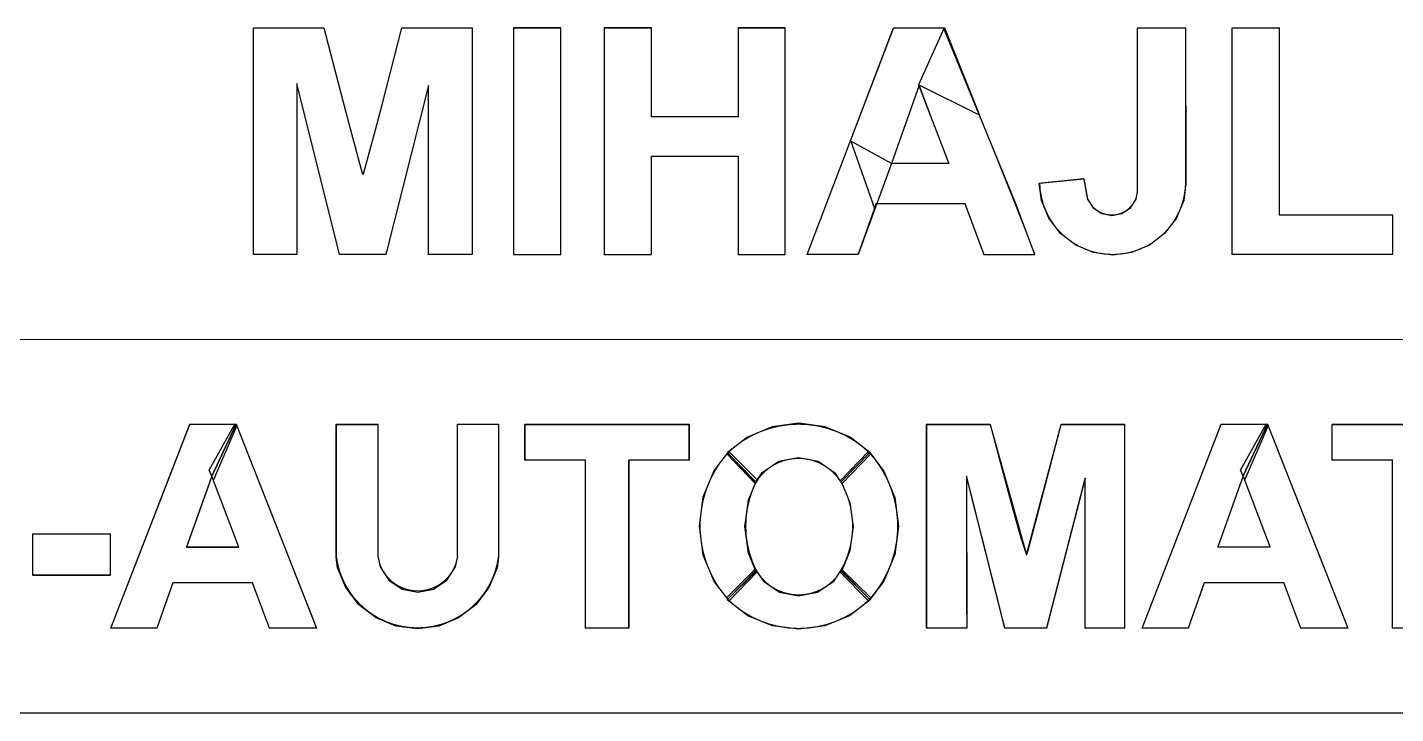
# Model space of a CAD drawing. Header units: millimetres. Extents: x -570 to 1662, y -720 to 838.
# Drawn here: x 789.35 to 804.94, y 788.06 to 795.87 of the extents above; entities that cross this region are included whole.
import ezdxf

# ---------------------------------------------------------------- set-up
doc = ezdxf.new("R2010")
doc.units = ezdxf.units.MM
doc.layers.add('TopOverlay', color=2, linetype='Continuous')

msp = doc.modelspace()

# ---------------------------------------------------------------- linework, layer by layer
at = {"layer": 'TopOverlay'}
for p, q in [((791.925, 793.288), (791.925, 795.867)), ((791.925, 795.867), (792.727, 795.867)), ((792.727, 795.867), (792.944, 795.036)), ((793.4, 795.024), (793.616, 795.867)), ((793.616, 795.867), (794.417, 795.867)), ((794.417, 795.867), (794.417, 793.288)), ((795.427, 795.867), (794.89, 795.867)), ((794.89, 795.867), (794.89, 793.288)), ((795.427, 793.288), (795.427, 795.867)), ((796.459, 795.867), (795.921, 795.867)), ((795.921, 795.867), (795.921, 793.288)), ((796.459, 794.857), (796.459, 795.867)), ((797.984, 795.867), (797.447, 795.867)), ((797.447, 795.867), (797.447, 794.857)), ((797.984, 793.288), (797.984, 795.867)), ((798.233, 793.288), (799.22, 795.867)), ((799.22, 795.867), (799.8, 795.867)), ((799.79, 795.861), (799.505, 795.219)), ((800.603, 793.884), (799.79, 795.861)), ((799.8, 795.867), (800.199, 794.873)), ((801.998, 794.003), (801.998, 795.867)), ((801.998, 795.867), (802.546, 795.867)), ((802.546, 795.867), (802.551, 794.098)), ((803.077, 795.867), (803.077, 795.867)), ((803.077, 795.867), (803.614, 795.867)), ((803.077, 793.288), (803.077, 795.867)), ((803.614, 795.867), (803.614, 793.74)), ((792.906, 793.289), (792.419, 795.233)), ((792.419, 795.233), (792.419, 793.288)), ((793.919, 795.212), (793.434, 793.289)), ((793.919, 793.288), (793.919, 795.212)), ((799.511, 795.216), (799.196, 794.323)), ((799.505, 795.219), (799.847, 794.323)), ((800.199, 794.873), (799.511, 795.216)), ((792.944, 795.036), (793.028, 794.721)), ((793.316, 794.706), (793.4, 795.024)), ((797.447, 794.857), (796.459, 794.857)), ((793.028, 794.721), (793.1, 794.453)), ((793.244, 794.44), (793.316, 794.706)), ((793.316, 794.706), (793.316, 794.706)), ((799.196, 794.323), (798.733, 794.578)), ((798.733, 794.578), (799, 793.81)), ((793.1, 794.453), (793.165, 794.215)), ((793.179, 794.206), (793.244, 794.44)), ((796.459, 793.288), (796.459, 794.406)), ((796.459, 794.406), (797.447, 794.406)), ((797.447, 794.406), (797.447, 793.288)), ((799.196, 794.323), (798.814, 793.288)), ((799.847, 794.323), (799.196, 794.323)), ((793.165, 794.215), (793.171, 794.202)), ((793.171, 794.202), (793.172, 794.204)), ((793.171, 794.202), (793.171, 794.202)), ((793.172, 794.204), (793.179, 794.206)), ((800.906, 793.902), (800.88, 794.099)), ((800.88, 794.099), (800.885, 794.099)), ((800.885, 794.099), (801.387, 794.151)), ((800.885, 794.099), (800.885, 794.099)), ((801.387, 794.151), (801.412, 794.003)), ((802.551, 794.098), (802.525, 793.902)), ((801.412, 794.003), (801.429, 793.917)), ((801.982, 793.917), (802, 794.003)), ((802, 794.003), (801.998, 794.003)), ((799, 793.81), (799.022, 793.869)), ((799.022, 793.869), (800.03, 793.869)), ((800.03, 793.869), (800.03, 793.869)), ((800.03, 793.869), (800.247, 793.288)), ((800.83, 793.288), (800.603, 793.884)), ((800.99, 793.7), (800.906, 793.902)), ((801.429, 793.917), (801.494, 793.82)), ((801.494, 793.82), (801.591, 793.755)), ((801.82, 793.755), (801.918, 793.82)), ((801.918, 793.82), (801.982, 793.917)), ((802.525, 793.902), (802.441, 793.699)), ((801.123, 793.526), (800.99, 793.7)), ((801.591, 793.755), (801.706, 793.732)), ((801.706, 793.732), (801.82, 793.755)), ((802.441, 793.699), (802.308, 793.526)), ((803.614, 793.74), (804.904, 793.74)), ((804.904, 793.74), (804.904, 793.288)), ((801.296, 793.393), (801.123, 793.526)), ((802.308, 793.526), (802.134, 793.393)), ((801.499, 793.309), (801.296, 793.393)), ((801.716, 793.28), (801.499, 793.309)), ((801.932, 793.309), (801.716, 793.28)), ((802.134, 793.393), (801.932, 793.309)), ((792.419, 793.288), (791.925, 793.288)), ((793.434, 793.289), (792.906, 793.289)), ((794.417, 793.288), (793.919, 793.288)), ((794.89, 793.288), (794.89, 793.288)), ((794.89, 793.288), (795.427, 793.288)), ((795.921, 793.288), (795.921, 793.288)), ((795.921, 793.288), (796.459, 793.288)), ((797.447, 793.288), (797.984, 793.288)), ((798.233, 793.288), (798.233, 793.288)), ((798.814, 793.288), (798.233, 793.288)), ((800.247, 793.288), (800.83, 793.288)), ((801.716, 793.28), (801.716, 793.28)), ((804.904, 793.288), (803.077, 793.288)), ((790.3, 789.033), (791.201, 791.355)), ((791.201, 791.355), (791.728, 791.356)), ((791.422, 790.832), (791.712, 791.356)), ((791.728, 791.356), (791.45, 790.765)), ((791.45, 790.765), (791.728, 791.356)), ((791.735, 791.339), (791.47, 790.724)), ((791.712, 791.356), (791.728, 791.356)), ((791.728, 791.356), (792.631, 789.062)), ((791.728, 791.356), (791.735, 791.339)), ((792.867, 789.846), (792.867, 791.349)), ((792.867, 791.349), (792.869, 791.349)), ((792.869, 791.354), (792.869, 791.354)), ((792.869, 791.354), (793.344, 791.354)), ((792.869, 791.349), (792.869, 791.354)), ((793.344, 791.354), (793.343, 789.855)), ((794.251, 789.855), (794.251, 791.355)), ((794.251, 791.355), (794.718, 791.355)), ((794.718, 791.355), (794.718, 789.846)), ((795.019, 790.946), (795.019, 791.354)), ((795.019, 791.354), (796.888, 791.354)), ((796.888, 791.354), (796.888, 790.946)), ((797.835, 791.326), (797.553, 791.209)), ((798.138, 791.366), (797.835, 791.326)), ((798.44, 791.326), (798.138, 791.366)), ((798.723, 791.209), (798.44, 791.326)), ((799.596, 789.034), (799.596, 791.354)), ((799.596, 791.354), (800.32, 791.354)), ((800.32, 791.354), (800.733, 789.868)), ((800.733, 789.868), (801.129, 791.354)), ((801.129, 791.354), (801.852, 791.354)), ((801.852, 791.354), (801.852, 789.034)), ((802.051, 789.034), (802.953, 791.356)), ((802.953, 791.356), (803.48, 791.357)), ((803.174, 790.833), (803.464, 791.357)), ((803.48, 791.357), (803.202, 790.766)), ((803.202, 790.766), (803.48, 791.357)), ((803.487, 791.34), (803.222, 790.725)), ((803.464, 791.357), (803.48, 791.357)), ((803.48, 791.357), (804.383, 789.063)), ((803.48, 791.357), (803.487, 791.34)), ((804.216, 790.946), (804.216, 791.354)), ((804.216, 791.354), (806.064, 791.354)), ((797.553, 791.209), (797.325, 791.035)), ((798.95, 791.035), (798.723, 791.209)), ((797.327, 791.031), (797.174, 790.831)), ((797.321, 791.014), (797.347, 791.04)), ((797.321, 791.014), (797.321, 791.014)), ((797.641, 790.679), (797.321, 791.014)), ((797.325, 791.035), (797.331, 791.03)), ((797.653, 790.696), (797.327, 791.031)), ((797.331, 791.03), (797.647, 790.693)), ((797.347, 791.04), (797.668, 790.718)), ((797.911, 790.933), (798.134, 790.977)), ((798.134, 790.977), (798.358, 790.933)), ((798.93, 791.04), (798.613, 790.716)), ((798.62, 790.696), (798.95, 791.035)), ((798.62, 790.696), (798.947, 791.033)), ((798.634, 790.682), (798.958, 791.014)), ((798.958, 791.014), (798.93, 791.04)), ((798.947, 791.033), (799.109, 790.822)), ((791.461, 790.738), (791.422, 790.832)), ((795.707, 790.946), (795.019, 790.946)), ((795.707, 790.946), (795.707, 790.946)), ((795.707, 789.034), (795.707, 790.946)), ((796.888, 790.946), (796.201, 790.946)), ((796.201, 790.946), (796.201, 789.034)), ((797.174, 790.831), (797.047, 790.525)), ((797.646, 790.693), (797.722, 790.807)), ((797.722, 790.807), (797.911, 790.933)), ((798.358, 790.933), (798.547, 790.807)), ((798.547, 790.807), (798.62, 790.697)), ((799.109, 790.822), (799.234, 790.52)), ((803.213, 790.739), (803.174, 790.833)), ((804.904, 790.946), (804.216, 790.946)), ((804.904, 790.946), (804.904, 790.946)), ((804.904, 789.034), (804.904, 790.946)), ((791.45, 790.765), (791.161, 789.957)), ((791.757, 789.957), (791.45, 790.765)), ((791.461, 790.738), (791.461, 790.738)), ((791.47, 790.724), (791.461, 790.738)), ((791.461, 790.738), (791.461, 790.738)), ((797.565, 790.49), (797.651, 790.696)), ((797.668, 790.718), (797.641, 790.679)), ((797.647, 790.693), (797.646, 790.693)), ((797.651, 790.696), (797.653, 790.696)), ((798.613, 790.716), (798.613, 790.716)), ((798.613, 790.716), (798.634, 790.682)), ((798.627, 790.699), (798.62, 790.696)), ((798.62, 790.697), (798.62, 790.696)), ((798.725, 790.461), (798.627, 790.699)), ((800.487, 789.034), (800.051, 790.763)), ((800.051, 790.763), (800.053, 789.034)), ((801.401, 790.742), (800.961, 789.034)), ((801.401, 789.034), (801.401, 790.742)), ((803.202, 790.766), (802.913, 789.958)), ((803.509, 789.958), (803.202, 790.766)), ((803.213, 790.739), (803.213, 790.739)), ((803.222, 790.725), (803.213, 790.739)), ((803.213, 790.739), (803.213, 790.739)), ((797.047, 790.525), (797.004, 790.196)), ((799.234, 790.52), (799.277, 790.196)), ((797.526, 790.189), (797.565, 790.49)), ((798.761, 790.189), (798.725, 790.461)), ((797.004, 790.196), (797.047, 789.868)), ((797.565, 789.887), (797.526, 790.189)), ((798.725, 789.917), (798.761, 790.189)), ((799.277, 790.196), (799.234, 789.871)), ((789.411, 789.635), (789.411, 790.108)), ((789.411, 790.108), (790.292, 790.108)), ((790.292, 790.108), (790.292, 789.635)), ((791.161, 789.957), (791.757, 789.957)), ((797.047, 789.868), (797.174, 789.561)), ((797.65, 789.683), (797.565, 789.887)), ((798.628, 789.681), (798.725, 789.917)), ((799.234, 789.871), (799.109, 789.569)), ((802.913, 789.958), (803.509, 789.958)), ((792.867, 789.844), (792.867, 789.846)), ((792.883, 789.722), (792.867, 789.844)), ((792.977, 789.495), (792.883, 789.722)), ((793.343, 789.855), (793.368, 789.73)), ((793.368, 789.73), (793.468, 789.579)), ((794.127, 789.579), (794.228, 789.73)), ((794.228, 789.73), (794.253, 789.855)), ((794.253, 789.855), (794.251, 789.855)), ((794.702, 789.722), (794.608, 789.495)), ((794.718, 789.846), (794.702, 789.722)), ((789.411, 789.635), (789.411, 789.635)), ((790.292, 789.635), (789.411, 789.635)), ((793.468, 789.579), (793.619, 789.478)), ((793.976, 789.478), (794.127, 789.579)), ((797.174, 789.561), (797.33, 789.358)), ((797.316, 789.378), (797.644, 789.71)), ((797.331, 789.362), (797.653, 789.695)), ((797.331, 789.362), (797.652, 789.684)), ((797.665, 789.673), (797.347, 789.346)), ((797.644, 789.71), (797.665, 789.673)), ((797.652, 789.684), (797.65, 789.683)), ((797.653, 789.695), (797.651, 789.694)), ((797.651, 789.694), (797.736, 789.567)), ((797.736, 789.567), (797.92, 789.444)), ((798.353, 789.444), (798.537, 789.567)), ((798.537, 789.567), (798.622, 789.694)), ((798.61, 789.671), (798.628, 789.702)), ((798.61, 789.671), (798.61, 789.671)), ((798.931, 789.35), (798.61, 789.671)), ((798.622, 789.694), (798.62, 789.695)), ((798.62, 789.695), (798.951, 789.355)), ((798.622, 789.684), (798.628, 789.681)), ((798.945, 789.362), (798.622, 789.684)), ((798.628, 789.702), (798.959, 789.38)), ((799.109, 789.569), (798.948, 789.36)), ((791.008, 789.549), (790.824, 789.033)), ((791.915, 789.549), (791.008, 789.549)), ((792.106, 789.033), (791.915, 789.549)), ((793.127, 789.3), (792.977, 789.495)), ((793.619, 789.478), (793.798, 789.442)), ((793.798, 789.442), (793.976, 789.478)), ((794.608, 789.495), (794.458, 789.3)), ((797.92, 789.444), (798.137, 789.401)), ((798.137, 789.401), (798.353, 789.444)), ((802.76, 789.55), (802.576, 789.034)), ((803.666, 789.55), (802.76, 789.55)), ((803.858, 789.034), (803.666, 789.55)), ((793.322, 789.151), (793.127, 789.3)), ((794.458, 789.3), (794.263, 789.151)), ((797.316, 789.378), (797.316, 789.378)), ((797.347, 789.346), (797.316, 789.378)), ((797.324, 789.356), (797.331, 789.362)), ((797.56, 789.175), (797.324, 789.356)), ((797.33, 789.358), (797.331, 789.362)), ((798.951, 789.355), (798.716, 789.175)), ((798.959, 789.38), (798.931, 789.35)), ((798.948, 789.36), (798.945, 789.362)), ((793.549, 789.057), (793.322, 789.151)), ((794.263, 789.151), (794.036, 789.057)), ((797.839, 789.059), (797.56, 789.175)), ((798.716, 789.175), (798.437, 789.059)), ((790.3, 789.033), (790.3, 789.033)), ((790.824, 789.033), (790.3, 789.033)), ((792.643, 789.033), (792.106, 789.033)), ((792.631, 789.062), (792.643, 789.033)), ((793.793, 789.025), (793.549, 789.057)), ((794.036, 789.057), (793.793, 789.025)), ((796.201, 789.034), (795.707, 789.034)), ((798.138, 789.02), (797.839, 789.059)), ((798.437, 789.059), (798.138, 789.02)), ((799.596, 789.034), (799.596, 789.034)), ((800.053, 789.034), (799.596, 789.034)), ((800.961, 789.034), (800.487, 789.034)), ((801.852, 789.034), (801.401, 789.034)), ((802.051, 789.034), (802.051, 789.034)), ((802.576, 789.034), (802.051, 789.034)), ((804.395, 789.034), (803.858, 789.034)), ((804.383, 789.063), (804.395, 789.034)), ((805.376, 789.034), (804.904, 789.034))]:
    msp.add_line(p, q, dxfattribs=at)
at = {"layer": 'TopOverlay', "const_width": 0.0127}
for points in [[(794.89, 794.578), (794.89, 795.867)], [(794.89, 795.867), (795.159, 795.867)], [(795.159, 795.867), (795.427, 795.867)], [(795.427, 794.578), (795.427, 795.867)], [(795.921, 795.867), (796.19, 795.867)], [(795.921, 794.578), (795.921, 795.867)], [(796.19, 795.867), (796.459, 795.867)], [(796.459, 795.362), (796.459, 795.867)], [(797.447, 795.362), (797.447, 795.867)], [(797.447, 795.867), (797.716, 795.867)], [(797.716, 795.867), (797.984, 795.867)], [(797.984, 794.578), (797.984, 795.867)], [(798.261, 793.361), (799.22, 795.867)], [(799.22, 795.867), (799.8, 795.867)], [(799.8, 795.867), (800.598, 793.879)], [(801.998, 794.173), (801.998, 795.867)], [(801.998, 795.867), (802.546, 795.867)], [(802.546, 794.098), (802.546, 795.867)], [(803.077, 793.288), (803.077, 795.867)], [(803.077, 795.867), (803.614, 795.867)], [(803.614, 793.74), (803.614, 795.867)], [(796.459, 794.857), (796.459, 795.362)], [(797.447, 794.857), (797.447, 795.362)], [(799.196, 794.323), (799.511, 795.216)], [(799.511, 795.216), (799.847, 794.323)], [(796.459, 794.857), (796.953, 794.857)], [(796.953, 794.857), (797.447, 794.857)], [(794.89, 793.288), (794.89, 794.578)], [(795.427, 793.288), (795.427, 794.578)], [(795.921, 793.288), (795.921, 794.578)], [(797.984, 793.288), (797.984, 794.578)], [(796.459, 794.406), (796.953, 794.406)], [(796.459, 793.847), (796.459, 794.406)], [(796.953, 794.406), (797.447, 794.406)], [(797.447, 793.847), (797.447, 794.406)], [(799.196, 794.323), (799.847, 794.323)], [(793.172, 794.204), (793.179, 794.206)], [(800.883, 794.099), (801.387, 794.151)], [(801.387, 794.151), (801.413, 794.003)], [(801.998, 794.127), (801.998, 794.175)], [(801.998, 794.003), (801.998, 794.127)], [(796.459, 793.288), (796.459, 793.847)], [(797.447, 793.288), (797.447, 793.847)], [(798.814, 793.288), (799.021, 793.869)], [(799.021, 793.869), (800.03, 793.869)], [(800.03, 793.869), (800.247, 793.288)], [(800.598, 793.879), (800.83, 793.288)], [(803.614, 793.74), (804.904, 793.74)], [(804.904, 793.288), (804.904, 793.74)], [(798.233, 793.288), (798.261, 793.361)], [(794.89, 793.288), (795.159, 793.288)], [(795.159, 793.288), (795.427, 793.288)], [(795.921, 793.288), (796.19, 793.288)], [(796.19, 793.288), (796.459, 793.288)], [(797.447, 793.288), (797.716, 793.288)], [(797.716, 793.288), (797.984, 793.288)], [(798.233, 793.288), (798.814, 793.288)], [(800.247, 793.288), (800.83, 793.288)], [(803.077, 793.288), (804.904, 793.288)], [(776.002, 792.321), (797.705, 792.321)], [(797.705, 792.321), (819.408, 792.321)], [(790.3, 789.033), (791.201, 791.355)], [(791.201, 791.355), (791.202, 791.356)], [(791.202, 791.356), (791.728, 791.356)], [(791.728, 791.356), (792.643, 789.033)], [(792.869, 789.858), (792.869, 791.354)], [(792.869, 791.354), (793.344, 791.354)], [(793.344, 789.855), (793.344, 791.354)], [(794.251, 789.855), (794.251, 791.355)], [(794.251, 791.355), (794.718, 791.355)], [(794.718, 789.858), (794.718, 791.355)], [(795.019, 791.15), (795.019, 791.354)], [(795.019, 791.354), (795.954, 791.354)], [(795.954, 791.354), (796.888, 791.354)], [(796.888, 791.15), (796.888, 791.354)], [(799.596, 789.034), (799.596, 791.354)], [(799.596, 791.354), (800.32, 791.354)], [(800.32, 791.354), (800.522, 790.593)], [(800.94, 790.629), (801.129, 791.354)], [(801.129, 791.354), (801.852, 791.354)], [(801.852, 789.034), (801.852, 791.354)], [(802.052, 789.034), (802.953, 791.356)], [(802.954, 791.357), (803.48, 791.357)], [(802.953, 791.356), (802.954, 791.357)], [(803.48, 791.357), (804.395, 789.034)], [(804.216, 791.354), (805.14, 791.354)], [(804.216, 791.15), (804.216, 791.354)], [(795.019, 790.946), (795.019, 791.15)], [(796.888, 790.946), (796.888, 791.15)], [(804.216, 790.946), (804.216, 791.15)], [(795.019, 790.946), (795.363, 790.946)], [(795.363, 790.946), (795.707, 790.946)], [(795.707, 789.99), (795.707, 790.946)], [(796.201, 789.99), (796.201, 790.946)], [(796.201, 790.946), (796.545, 790.946)], [(796.545, 790.946), (796.888, 790.946)], [(804.216, 790.946), (804.56, 790.946)], [(804.56, 790.946), (804.904, 790.946)], [(804.904, 789.99), (804.904, 790.946)], [(791.161, 789.957), (791.45, 790.765)], [(791.45, 790.765), (791.756, 789.962)], [(800.051, 790.763), (800.487, 789.034)], [(800.051, 789.899), (800.051, 790.763)], [(800.961, 789.034), (801.401, 790.742)], [(801.401, 789.034), (801.401, 790.742)], [(802.914, 789.958), (803.202, 790.766)], [(803.202, 790.766), (803.508, 789.963)], [(800.522, 790.593), (800.601, 790.304)], [(800.866, 790.349), (800.94, 790.629)], [(800.802, 790.106), (800.866, 790.349)], [(800.601, 790.304), (800.668, 790.066)], [(789.411, 789.872), (789.411, 790.108)], [(789.411, 790.108), (789.851, 790.108)], [(789.851, 790.108), (790.292, 790.108)], [(790.292, 789.872), (790.292, 790.108)], [(800.668, 790.066), (800.733, 789.868)], [(800.746, 789.896), (800.802, 790.106)], [(789.411, 789.635), (789.411, 789.872)], [(790.292, 789.635), (790.292, 789.872)], [(791.161, 789.957), (791.518, 789.957)], [(791.489, 789.957), (791.757, 789.957)], [(791.756, 789.962), (791.757, 789.957)], [(795.707, 789.034), (795.707, 789.99)], [(796.201, 789.034), (796.201, 789.99)], [(800.051, 789.899), (800.053, 789.034)], [(802.914, 789.958), (803.27, 789.958)], [(803.241, 789.958), (803.509, 789.958)], [(803.508, 789.963), (803.509, 789.958)], [(804.904, 789.034), (804.904, 789.99)], [(789.411, 789.635), (789.851, 789.635)], [(789.851, 789.635), (790.292, 789.635)], [(790.824, 789.033), (791.008, 789.549)], [(791.008, 789.549), (791.915, 789.549)], [(791.915, 789.549), (792.106, 789.033)], [(802.576, 789.034), (802.76, 789.55)], [(802.76, 789.55), (803.667, 789.55)], [(803.667, 789.55), (803.858, 789.034)], [(790.3, 789.033), (790.824, 789.033)], [(792.106, 789.033), (792.643, 789.033)], [(795.707, 789.034), (795.954, 789.034)], [(795.954, 789.034), (796.201, 789.034)], [(799.596, 789.034), (800.053, 789.034)], [(800.487, 789.034), (800.961, 789.034)], [(801.401, 789.034), (801.852, 789.034)], [(802.052, 789.034), (802.576, 789.034)], [(803.858, 789.034), (804.395, 789.034)], [(804.904, 789.034), (805.14, 789.034)], [(776.002, 788.067), (797.705, 788.067)], [(797.705, 788.067), (819.408, 788.067)]]:
    msp.add_lwpolyline(points, dxfattribs=at)
at = {"layer": 'TopOverlay', "const_width": 0.00635}
for points in [[(794.887, 795.867, 1), (794.893, 795.867, 1)], [(794.887, 795.867, 1), (794.893, 795.867, 1)], [(795.155, 795.867, 1), (795.162, 795.867, 1)], [(795.155, 795.867, 1), (795.162, 795.867, 1)], [(795.424, 795.867, 1), (795.43, 795.867, 1)], [(795.424, 795.867, 1), (795.43, 795.867, 1)], [(795.918, 795.867, 1), (795.925, 795.867, 1)], [(795.918, 795.867, 1), (795.925, 795.867, 1)], [(796.187, 795.867, 1), (796.193, 795.867, 1)], [(796.187, 795.867, 1), (796.193, 795.867, 1)], [(796.456, 795.867, 1), (796.462, 795.867, 1)], [(796.456, 795.867, 1), (796.462, 795.867, 1)], [(797.444, 795.867, 1), (797.45, 795.867, 1)], [(797.444, 795.867, 1), (797.45, 795.867, 1)], [(797.713, 795.867, 1), (797.719, 795.867, 1)], [(797.713, 795.867, 1), (797.719, 795.867, 1)], [(797.981, 795.867, 1), (797.988, 795.867, 1)], [(797.981, 795.867, 1), (797.988, 795.867, 1)], [(799.217, 795.867, 1), (799.223, 795.867, 1)], [(799.217, 795.867, 1), (799.223, 795.867, 1)], [(799.797, 795.867, 1), (799.803, 795.867, 1)], [(799.797, 795.867, 1), (799.803, 795.867, 1)], [(801.995, 795.867, 1), (802.001, 795.867, 1)], [(801.995, 795.867, 1), (802.001, 795.867, 1)], [(802.543, 795.867, 1), (802.549, 795.867, 1)], [(802.543, 795.867, 1), (802.549, 795.867, 1)], [(803.074, 795.867, 1), (803.08, 795.867, 1)], [(803.074, 795.867, 1), (803.08, 795.867, 1)], [(803.611, 795.867, 1), (803.618, 795.867, 1)], [(803.611, 795.867, 1), (803.618, 795.867, 1)], [(796.456, 795.362, 1), (796.462, 795.362, 1)], [(796.456, 795.362, 1), (796.462, 795.362, 1)], [(797.444, 795.362, 1), (797.45, 795.362, 1)], [(797.444, 795.362, 1), (797.45, 795.362, 1)], [(799.508, 795.216, 1), (799.514, 795.216, 1)], [(799.508, 795.216, 1), (799.514, 795.216, 1)], [(796.456, 794.857, 1), (796.462, 794.857, 1)], [(796.456, 794.857, 1), (796.462, 794.857, 1)], [(796.95, 794.857, 1), (796.956, 794.857, 1)], [(796.95, 794.857, 1), (796.956, 794.857, 1)], [(797.444, 794.857, 1), (797.45, 794.857, 1)], [(797.444, 794.857, 1), (797.45, 794.857, 1)], [(794.887, 794.578, 1), (794.893, 794.578, 1)], [(794.887, 794.578, 1), (794.893, 794.578, 1)], [(795.424, 794.578, 1), (795.43, 794.578, 1)], [(795.424, 794.578, 1), (795.43, 794.578, 1)], [(795.918, 794.578, 1), (795.925, 794.578, 1)], [(795.918, 794.578, 1), (795.925, 794.578, 1)], [(797.981, 794.578, 1), (797.988, 794.578, 1)], [(797.981, 794.578, 1), (797.988, 794.578, 1)], [(796.456, 794.406, 1), (796.462, 794.406, 1)], [(796.456, 794.406, 1), (796.462, 794.406, 1)], [(796.95, 794.406, 1), (796.956, 794.406, 1)], [(796.95, 794.406, 1), (796.956, 794.406, 1)], [(797.444, 794.406, 1), (797.45, 794.406, 1)], [(797.444, 794.406, 1), (797.45, 794.406, 1)], [(799.192, 794.323, 1), (799.199, 794.323, 1)], [(799.192, 794.323, 1), (799.199, 794.323, 1)], [(799.844, 794.323, 1), (799.85, 794.323, 1)], [(799.844, 794.323, 1), (799.85, 794.323, 1)], [(793.169, 794.204, 1), (793.175, 794.204, 1)], [(793.176, 794.206, 1), (793.182, 794.206, 1)], [(800.88, 794.099, 1), (800.887, 794.099, 1)], [(800.881, 794.1, 1), (800.888, 794.1, 1)], [(801.383, 794.151, 1), (801.39, 794.151, 1)], [(801.383, 794.151, 1), (801.39, 794.151, 1)], [(801.995, 794.175, 1), (802.001, 794.175, 1)], [(801.995, 794.173, 1), (802.001, 794.173, 1)], [(801.995, 794.127, 1), (802.001, 794.127, 1)], [(801.995, 794.127, 1), (802.001, 794.127, 1)], [(802.543, 794.098, 1), (802.549, 794.098, 1)], [(802.543, 794.098, 1), (802.549, 794.098, 1)], [(801.41, 794.003, 1), (801.417, 794.003, 1)], [(801.41, 794.003, 1), (801.417, 794.003, 1)], [(801.995, 794.003, 1), (802.001, 794.003, 1)], [(801.995, 794.003, 1), (802.001, 794.003, 1)], [(796.456, 793.847, 1), (796.462, 793.847, 1)], [(796.456, 793.847, 1), (796.462, 793.847, 1)], [(797.444, 793.847, 1), (797.45, 793.847, 1)], [(797.444, 793.847, 1), (797.45, 793.847, 1)], [(799.018, 793.869, 1), (799.024, 793.869, 1)], [(799.018, 793.869, 1), (799.024, 793.869, 1)], [(800.027, 793.869, 1), (800.033, 793.869, 1)], [(800.027, 793.869, 1), (800.033, 793.869, 1)], [(800.595, 793.879, 1), (800.601, 793.879, 1)], [(800.595, 793.879, 1), (800.601, 793.879, 1)], [(803.611, 793.74, 1), (803.618, 793.74, 1)], [(803.611, 793.74, 1), (803.618, 793.74, 1)], [(804.9, 793.74, 1), (804.907, 793.74, 1)], [(804.9, 793.74, 1), (804.907, 793.74, 1)], [(798.257, 793.361, 1), (798.264, 793.361, 1)], [(798.257, 793.361, 1), (798.264, 793.361, 1)], [(794.887, 793.288, 1), (794.893, 793.288, 1)], [(794.887, 793.288, 1), (794.893, 793.288, 1)], [(795.155, 793.288, 1), (795.162, 793.288, 1)], [(795.155, 793.288, 1), (795.162, 793.288, 1)], [(795.424, 793.288, 1), (795.43, 793.288, 1)], [(795.424, 793.288, 1), (795.43, 793.288, 1)], [(795.918, 793.288, 1), (795.925, 793.288, 1)], [(795.918, 793.288, 1), (795.925, 793.288, 1)], [(796.187, 793.288, 1), (796.193, 793.288, 1)], [(796.187, 793.288, 1), (796.193, 793.288, 1)], [(796.456, 793.288, 1), (796.462, 793.288, 1)], [(796.456, 793.288, 1), (796.462, 793.288, 1)], [(797.444, 793.288, 1), (797.45, 793.288, 1)], [(797.444, 793.288, 1), (797.45, 793.288, 1)], [(797.713, 793.288, 1), (797.719, 793.288, 1)], [(797.713, 793.288, 1), (797.719, 793.288, 1)], [(797.981, 793.288, 1), (797.988, 793.288, 1)], [(797.981, 793.288, 1), (797.988, 793.288, 1)], [(798.23, 793.288, 1), (798.236, 793.288, 1)], [(798.23, 793.288, 1), (798.236, 793.288, 1)], [(798.811, 793.288, 1), (798.817, 793.288, 1)], [(798.811, 793.288, 1), (798.817, 793.288, 1)], [(800.243, 793.288, 1), (800.25, 793.288, 1)], [(800.243, 793.288, 1), (800.25, 793.288, 1)], [(800.827, 793.288, 1), (800.833, 793.288, 1)], [(800.827, 793.288, 1), (800.833, 793.288, 1)], [(803.074, 793.288, 1), (803.08, 793.288, 1)], [(803.074, 793.288, 1), (803.08, 793.288, 1)], [(804.9, 793.288, 1), (804.907, 793.288, 1)], [(804.9, 793.288, 1), (804.907, 793.288, 1)], [(797.702, 792.321, 1), (797.708, 792.321, 1)], [(797.702, 792.321, 1), (797.708, 792.321, 1)], [(791.198, 791.356, 1), (791.205, 791.356, 1)], [(791.198, 791.356, 1), (791.205, 791.356, 1)], [(791.198, 791.355, 1), (791.204, 791.355, 1)], [(791.198, 791.355, 1), (791.204, 791.355, 1)], [(791.725, 791.356, 1), (791.731, 791.356, 1)], [(791.725, 791.356, 1), (791.731, 791.356, 1)], [(792.866, 791.354, 1), (792.872, 791.354, 1)], [(792.866, 791.354, 1), (792.872, 791.354, 1)], [(793.341, 791.354, 1), (793.347, 791.354, 1)], [(793.341, 791.354, 1), (793.347, 791.354, 1)], [(794.248, 791.355, 1), (794.254, 791.355, 1)], [(794.248, 791.355, 1), (794.254, 791.355, 1)], [(794.715, 791.355, 1), (794.721, 791.355, 1)], [(794.715, 791.355, 1), (794.721, 791.355, 1)], [(795.016, 791.354, 1), (795.022, 791.354, 1)], [(795.016, 791.354, 1), (795.022, 791.354, 1)], [(795.951, 791.354, 1), (795.957, 791.354, 1)], [(795.951, 791.354, 1), (795.957, 791.354, 1)], [(796.885, 791.354, 1), (796.892, 791.354, 1)], [(796.885, 791.354, 1), (796.892, 791.354, 1)], [(799.593, 791.354, 1), (799.599, 791.354, 1)], [(799.593, 791.354, 1), (799.599, 791.354, 1)], [(800.317, 791.354, 1), (800.323, 791.354, 1)], [(800.317, 791.354, 1), (800.323, 791.354, 1)], [(801.126, 791.354, 1), (801.133, 791.354, 1)], [(801.126, 791.354, 1), (801.133, 791.354, 1)], [(801.849, 791.354, 1), (801.855, 791.354, 1)], [(801.849, 791.354, 1), (801.855, 791.354, 1)], [(802.951, 791.357, 1), (802.957, 791.357, 1)], [(802.951, 791.357, 1), (802.957, 791.357, 1)], [(802.95, 791.356, 1), (802.956, 791.356, 1)], [(802.95, 791.356, 1), (802.956, 791.356, 1)], [(803.477, 791.357, 1), (803.483, 791.357, 1)], [(803.477, 791.357, 1), (803.483, 791.357, 1)], [(804.213, 791.354, 1), (804.219, 791.354, 1)], [(804.213, 791.354, 1), (804.219, 791.354, 1)], [(795.016, 791.15, 1), (795.022, 791.15, 1)], [(795.016, 791.15, 1), (795.022, 791.15, 1)], [(796.885, 791.15, 1), (796.892, 791.15, 1)], [(796.885, 791.15, 1), (796.892, 791.15, 1)], [(804.213, 791.15, 1), (804.219, 791.15, 1)], [(804.213, 791.15, 1), (804.219, 791.15, 1)], [(797.327, 791.029, 1), (797.333, 791.029, 1)], [(797.329, 791.031, 1), (797.335, 791.031, 1)], [(798.94, 791.03, 1), (798.947, 791.03, 1)], [(798.941, 791.03, 1), (798.947, 791.03, 1)], [(795.016, 790.946, 1), (795.022, 790.946, 1)], [(795.016, 790.946, 1), (795.022, 790.946, 1)], [(795.36, 790.946, 1), (795.366, 790.946, 1)], [(795.36, 790.946, 1), (795.366, 790.946, 1)], [(795.703, 790.946, 1), (795.71, 790.946, 1)], [(795.703, 790.946, 1), (795.71, 790.946, 1)], [(796.198, 790.946, 1), (796.204, 790.946, 1)], [(796.198, 790.946, 1), (796.204, 790.946, 1)], [(796.541, 790.946, 1), (796.548, 790.946, 1)], [(796.541, 790.946, 1), (796.548, 790.946, 1)], [(796.885, 790.946, 1), (796.892, 790.946, 1)], [(796.885, 790.946, 1), (796.892, 790.946, 1)], [(804.213, 790.946, 1), (804.219, 790.946, 1)], [(804.213, 790.946, 1), (804.219, 790.946, 1)], [(804.557, 790.946, 1), (804.563, 790.946, 1)], [(804.557, 790.946, 1), (804.563, 790.946, 1)], [(804.9, 790.946, 1), (804.907, 790.946, 1)], [(804.9, 790.946, 1), (804.907, 790.946, 1)], [(791.447, 790.765, 1), (791.453, 790.765, 1)], [(791.447, 790.765, 1), (791.453, 790.765, 1)], [(797.649, 790.695, 1), (797.656, 790.695, 1)], [(797.65, 790.696, 1), (797.656, 790.696, 1)], [(798.617, 790.696, 1), (798.624, 790.696, 1)], [(798.617, 790.696, 1), (798.624, 790.696, 1)], [(800.048, 790.763, 1), (800.054, 790.763, 1)], [(800.048, 790.763, 1), (800.054, 790.763, 1)], [(801.398, 790.742, 1), (801.404, 790.742, 1)], [(801.398, 790.742, 1), (801.404, 790.742, 1)], [(803.199, 790.766, 1), (803.205, 790.766, 1)], [(803.199, 790.766, 1), (803.205, 790.766, 1)], [(800.519, 790.593, 1), (800.525, 790.593, 1)], [(800.519, 790.593, 1), (800.525, 790.593, 1)], [(800.936, 790.629, 1), (800.943, 790.629, 1)], [(800.936, 790.629, 1), (800.943, 790.629, 1)], [(800.863, 790.349, 1), (800.869, 790.349, 1)], [(800.863, 790.349, 1), (800.869, 790.349, 1)], [(800.597, 790.304, 1), (800.604, 790.304, 1)], [(800.597, 790.304, 1), (800.604, 790.304, 1)], [(789.407, 790.108, 1), (789.414, 790.108, 1)], [(789.407, 790.108, 1), (789.414, 790.108, 1)], [(789.848, 790.108, 1), (789.854, 790.108, 1)], [(789.848, 790.108, 1), (789.854, 790.108, 1)], [(790.288, 790.108, 1), (790.295, 790.108, 1)], [(790.288, 790.108, 1), (790.295, 790.108, 1)], [(800.665, 790.066, 1), (800.672, 790.066, 1)], [(800.665, 790.066, 1), (800.672, 790.066, 1)], [(800.799, 790.106, 1), (800.805, 790.106, 1)], [(800.799, 790.106, 1), (800.805, 790.106, 1)], [(789.407, 789.872, 1), (789.414, 789.872, 1)], [(789.407, 789.872, 1), (789.414, 789.872, 1)], [(790.288, 789.872, 1), (790.295, 789.872, 1)], [(790.288, 789.872, 1), (790.295, 789.872, 1)], [(791.158, 789.957, 1), (791.165, 789.957, 1)], [(791.158, 789.957, 1), (791.165, 789.957, 1)], [(791.486, 789.957, 1), (791.493, 789.957, 1)], [(791.515, 789.957, 1), (791.521, 789.957, 1)], [(791.753, 789.962, 1), (791.759, 789.962, 1)], [(791.753, 789.962, 1), (791.759, 789.962, 1)], [(791.754, 789.957, 1), (791.76, 789.957, 1)], [(791.754, 789.957, 1), (791.76, 789.957, 1)], [(795.703, 789.99, 1), (795.71, 789.99, 1)], [(795.703, 789.99, 1), (795.71, 789.99, 1)], [(796.198, 789.99, 1), (796.204, 789.99, 1)], [(796.198, 789.99, 1), (796.204, 789.99, 1)], [(800.048, 789.899, 1), (800.054, 789.899, 1)], [(800.048, 789.899, 1), (800.054, 789.899, 1)], [(800.73, 789.868, 1), (800.736, 789.868, 1)], [(800.73, 789.868, 1), (800.736, 789.868, 1)], [(800.742, 789.896, 1), (800.749, 789.896, 1)], [(800.742, 789.896, 1), (800.749, 789.896, 1)], [(802.91, 789.958, 1), (802.917, 789.958, 1)], [(802.91, 789.958, 1), (802.917, 789.958, 1)], [(803.238, 789.958, 1), (803.245, 789.958, 1)], [(803.267, 789.958, 1), (803.273, 789.958, 1)], [(803.505, 789.963, 1), (803.511, 789.963, 1)], [(803.505, 789.963, 1), (803.511, 789.963, 1)], [(803.506, 789.958, 1), (803.512, 789.958, 1)], [(803.506, 789.958, 1), (803.512, 789.958, 1)], [(804.9, 789.99, 1), (804.907, 789.99, 1)], [(804.9, 789.99, 1), (804.907, 789.99, 1)], [(792.866, 789.858, 1), (792.872, 789.858, 1)], [(792.866, 789.857, 1), (792.872, 789.857, 1)], [(793.341, 789.855, 1), (793.347, 789.855, 1)], [(793.341, 789.855, 1), (793.347, 789.855, 1)], [(794.248, 789.855, 1), (794.254, 789.855, 1)], [(794.248, 789.856, 1), (794.254, 789.856, 1)], [(794.715, 789.858, 1), (794.721, 789.858, 1)], [(794.715, 789.859, 1), (794.721, 789.859, 1)], [(789.407, 789.635, 1), (789.414, 789.635, 1)], [(789.407, 789.635, 1), (789.414, 789.635, 1)], [(789.848, 789.635, 1), (789.854, 789.635, 1)], [(789.848, 789.635, 1), (789.854, 789.635, 1)], [(790.288, 789.635, 1), (790.295, 789.635, 1)], [(790.288, 789.635, 1), (790.295, 789.635, 1)], [(791.005, 789.549, 1), (791.011, 789.549, 1)], [(791.005, 789.549, 1), (791.011, 789.549, 1)], [(791.911, 789.549, 1), (791.918, 789.549, 1)], [(791.911, 789.549, 1), (791.918, 789.549, 1)], [(797.65, 789.695, 1), (797.656, 789.695, 1)], [(797.65, 789.694, 1), (797.656, 789.694, 1)], [(798.617, 789.695, 1), (798.624, 789.695, 1)], [(798.617, 789.695, 1), (798.624, 789.695, 1)], [(802.757, 789.55, 1), (802.763, 789.55, 1)], [(802.757, 789.55, 1), (802.763, 789.55, 1)], [(803.663, 789.55, 1), (803.67, 789.55, 1)], [(803.663, 789.55, 1), (803.67, 789.55, 1)], [(797.327, 789.362, 1), (797.334, 789.362, 1)], [(797.327, 789.363, 1), (797.333, 789.363, 1)], [(798.941, 789.361, 1), (798.947, 789.361, 1)], [(798.942, 789.363, 1), (798.949, 789.363, 1)], [(790.296, 789.033, 1), (790.303, 789.033, 1)], [(790.296, 789.033, 1), (790.303, 789.033, 1)], [(790.821, 789.033, 1), (790.827, 789.033, 1)], [(790.821, 789.033, 1), (790.827, 789.033, 1)], [(792.103, 789.033, 1), (792.11, 789.033, 1)], [(792.103, 789.033, 1), (792.11, 789.033, 1)], [(792.628, 789.062, 1), (792.635, 789.062, 1)], [(792.631, 789.05, 1), (792.637, 789.05, 1)], [(792.64, 789.033, 1), (792.646, 789.033, 1)], [(792.64, 789.033, 1), (792.646, 789.033, 1)], [(795.703, 789.034, 1), (795.71, 789.034, 1)], [(795.703, 789.034, 1), (795.71, 789.034, 1)], [(795.951, 789.034, 1), (795.957, 789.034, 1)], [(795.951, 789.034, 1), (795.957, 789.034, 1)], [(796.198, 789.034, 1), (796.204, 789.034, 1)], [(796.198, 789.034, 1), (796.204, 789.034, 1)], [(799.593, 789.034, 1), (799.599, 789.034, 1)], [(799.593, 789.034, 1), (799.599, 789.034, 1)], [(800.049, 789.034, 1), (800.056, 789.034, 1)], [(800.049, 789.034, 1), (800.056, 789.034, 1)], [(800.484, 789.034, 1), (800.491, 789.034, 1)], [(800.484, 789.034, 1), (800.491, 789.034, 1)], [(800.957, 789.034, 1), (800.964, 789.034, 1)], [(800.957, 789.034, 1), (800.964, 789.034, 1)], [(801.398, 789.034, 1), (801.404, 789.034, 1)], [(801.398, 789.034, 1), (801.404, 789.034, 1)], [(801.849, 789.034, 1), (801.855, 789.034, 1)], [(801.849, 789.034, 1), (801.855, 789.034, 1)], [(802.049, 789.034, 1), (802.055, 789.034, 1)], [(802.049, 789.034, 1), (802.055, 789.034, 1)], [(802.573, 789.034, 1), (802.579, 789.034, 1)], [(802.573, 789.034, 1), (802.579, 789.034, 1)], [(803.855, 789.034, 1), (803.862, 789.034, 1)], [(803.855, 789.034, 1), (803.862, 789.034, 1)], [(804.392, 789.034, 1), (804.398, 789.034, 1)], [(804.392, 789.034, 1), (804.398, 789.034, 1)], [(804.9, 789.034, 1), (804.907, 789.034, 1)], [(804.9, 789.034, 1), (804.907, 789.034, 1)], [(797.702, 788.067, 1), (797.708, 788.067, 1)], [(797.702, 788.067, 1), (797.708, 788.067, 1)]]:
    msp.add_lwpolyline(points, format="xyb", close=True, dxfattribs=at)
at = {"layer": 'TopOverlay', "const_width": 0.0127}
for points in [[(802.546, 794.098, -0.976711), (800.885, 794.1)], [(801.998, 794.003, -0.906745), (801.413, 794.003)], [(797.33, 791.029, -0.404534), (798.944, 791.03)], [(797.331, 789.362, -0.379365), (797.332, 791.031)], [(797.653, 790.696, -0.558881), (798.62, 790.696)], [(798.944, 791.03, -0.385367), (798.945, 789.363)], [(797.653, 789.694, -0.234088), (797.652, 790.695)], [(798.62, 790.696, -0.263278), (798.62, 789.695)], [(800.746, 789.896, -0.02051), (800.733, 789.868)], [(794.718, 789.859, -0.888622), (792.869, 789.857)], [(794.251, 789.856, -0.877749), (793.344, 789.855)], [(798.621, 789.695, -0.584353), (797.653, 789.695)], [(798.944, 789.361, -0.41166), (797.33, 789.363)], [(792.631, 789.062, -0.094088), (792.634, 789.05)]]:
    msp.add_lwpolyline(points, format="xyb", dxfattribs=at)

doc.saveas('drawing.dxf')
